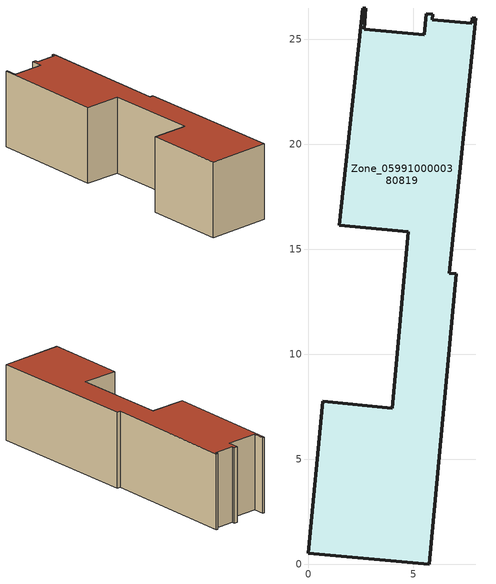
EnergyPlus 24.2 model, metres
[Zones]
Zone_0599100000380819
 floor ground (C_G): 6.71,13.85 7.03,13.82 5.77,0 0,0.52 0.69,7.74 4,7.43 4.76,15.82 1.48,16.13 2.59,26.48 2.75,26.46 2.66,25.48 5.52,25.21 5.61,26.21 5.93,26.18 5.9,25.91 7.79,25.74 7.81,26.01 7.97,26 z0
 wall outside (C_F): 4.76,15.82 4,7.43 0.69,7.74 0,0.52 5.77,0 7.03,13.82 6.71,13.85 7.97,26 7.81,26.01 7.79,25.74 5.9,25.91 5.93,26.18 5.61,26.21 5.52,25.21 2.66,25.48 2.75,26.46 2.59,26.48 1.48,16.13 4.76,15.82 z0:6.9
 roof outside (C_R): 6.71,13.85 7.97,26 7.81,26.01 7.79,25.74 5.9,25.91 5.93,26.18 5.61,26.21 5.52,25.21 2.66,25.48 2.75,26.46 2.59,26.48 1.48,16.13 4.76,15.82 4,7.43 0.69,7.74 0,0.52 5.77,0 7.03,13.82 z6.9
[BUILDING]
Pand.0599100000380819: North Axis=0; Terrain=City; Loads Convergence Tolerance Value=0.04; Temperature Convergence Tolerance Value=0.4; Solar Distribution=FullExterior; Maximum Number of Warmup Days=25; Minimum Number of Warmup Days=1
[Site:Location]
Rotterdam.The.Hague.AP_ZH_NLD Design_Conditions: Latitude=51.96; Longitude=4.45; Time Zone=1; Elevation=-4.5
[SITE:GROUNDTEMPERATURE:BUILDINGSURFACE]
18, 18, 18, 18, 18, 18, 18, 18, 18, 18, 18, 18
[MATERIAL] Thermal Absorptance=0.9; Solar Absorptance=0.7; Visible Absorptance=0.7
Name | Roughness | Thickness | Conductivity | Density | Specific Heat
G.TI.1992-2005 | MediumSmooth | 0.15 | 0.06 | 540 | 1210
F.TI.1992-2005 | Rough | 0.3 | 0.12 | 1920 | 840
R.TI.1992-2005 | MediumRough | 0.2 | 0.08 | 1500 | 1000
[CONSTRUCTION]
C_G: G.TI.1992-2005
C_F: F.TI.1992-2005
C_R: R.TI.1992-2005
[ZONE]
Zone_0599100000380819: Type=1; Multiplier=1; Ceiling Height=Autocalculate; Volume=Autocalculate; Floor Area=autocalculate; Part of Total Floor Area=Yes
[ZONEINFILTRATION:DESIGNFLOWRATE]
Infil_Zone_0599100000380819: Zone or ZoneList or Space or SpaceList=Zone_0599100000380819; Schedule=AlwaysOn; Design Flow Rate Calculation Method=Flow/Area; Flow Rate per Floor Area=0.0015; Constant Term Coefficient=1; Temperature Term Coefficient=0; Velocity Term Coefficient=0; Velocity Squared Term Coefficient=0
[HVACTEMPLATE:ZONE:IDEALLOADSAIRSYSTEM]
Zone_0599100000380819: Maximum Heating Supply Air Temperature=50; Minimum Cooling Supply Air Temperature=13; Maximum Heating Supply Air Humidity Ratio=0.0156; Minimum Cooling Supply Air Humidity Ratio=0.0077; Heating Limit=NoLimit; Cooling Limit=NoLimit; Dehumidification Control Type=ConstantSensibleHeatRatio; Cooling Sensible Heat Ratio=0.7; Dehumidification Setpoint=60; Humidification Control Type=None; Humidification Setpoint=30; Outdoor Air Method=None; Outdoor Air Flow Rate per Person=0.00944; Outdoor Air Flow Rate per Zone Floor Area=0; Outdoor Air Flow Rate per Zone=0; Demand Controlled Ventilation Type=None; Outdoor Air Economizer Type=NoEconomizer; Heat Recovery Type=None; Sensible Heat Recovery Effectiveness=0.7; Latent Heat Recovery Effectiveness=0.65
[ZONECONTROL:THERMOSTAT]
ThermostatControl_Zone_0599100000380819: Zone or ZoneList=Zone_0599100000380819; Control Type Schedule=DualSetpointControlType; Control 1=Thermostat_Zone_0599100000380819; Temperature Difference Between Cutout And Setpoint=0
[THERMOSTATSETPOINT:DUALSETPOINT]
Thermostat_Zone_0599100000380819: Heating Setpoint Temperature Schedule=HeatingSetpoint_Zone_0599100000380819; Cooling Setpoint Temperature Schedule=CoolingSetpoint_Zone_0599100000380819
[SCHEDULE:COMPACT]
HeatingSetpoint_Zone_0599100000380819: Through: 12/31, For: AllDays, Until: 24:00, 21
CoolingSetpoint_Zone_0599100000380819: Through: 12/31, For: AllDays, Until: 24:00, 24
DualSetpointControlType: Through: 12/31, For: AllDays, Until: 24:00, 4
AlwaysOn: Through: 12/31, For: AllDays, Until: 24:00, 1
